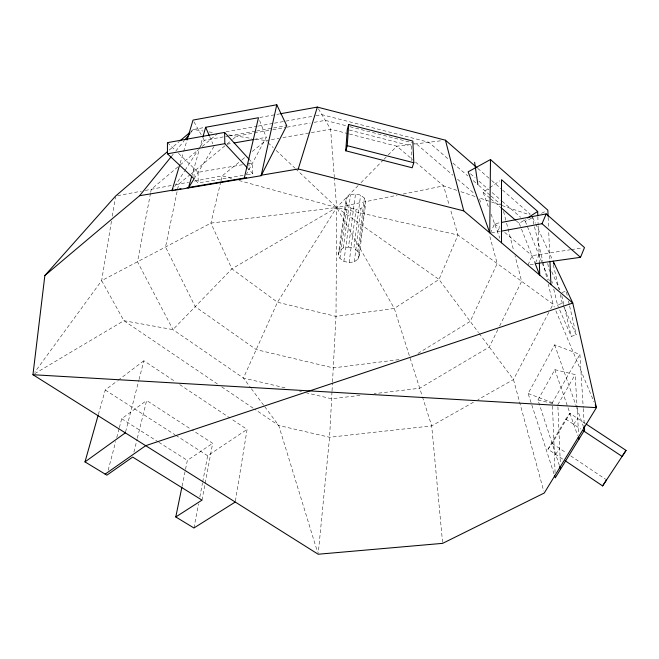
<?xml version="1.0" encoding="UTF-8"?>
<svg xmlns="http://www.w3.org/2000/svg" width="659" height="659" viewBox="0 0 659 659"><rect width="100%" height="100%" fill="white"/><g stroke="black" fill="none" stroke-linecap="round" stroke-linejoin="round"><path stroke-width="0.49" stroke-dasharray="3.29 2.47" d="M331.996 391.808L329.582 437.271L318.272 553.214M332.045 390.812L332.474 382.846M332.523 381.849L335.999 316.402L336.65 207.503L334.377 178.012M359.344 255.264L365.811 201.992L364.361 198.079L360.597 195.113L355.522 193.894L350.522 194.767L346.947 197.486L345.753 201.3L338.347 254.456L339.929 258.386L343.874 261.359L349.138 262.595L354.328 261.763L358.068 259.086L359.344 255.264L357.812 251.31L364.361 198.079M358.068 259.086L364.567 205.789L365.811 201.992M354.328 261.763L360.984 208.466L364.567 205.789M357.812 251.31L353.85 248.295L360.597 195.113M349.138 262.595L356.033 209.315L360.984 208.466M338.347 254.456L339.574 250.618L343.298 247.891L348.529 247.034L355.522 193.894M343.874 261.359L351.008 208.12L347.252 205.188L345.753 201.3M343.298 247.891L350.522 194.767M339.574 250.618L346.947 197.486M339.929 258.386L347.252 205.188M235.411 501.029L247.084 429.413L230.881 418.63M111.445 221.226L101.659 280.643L34.754 372.244M112.277 216.193L115.432 197.057M202 500.123L204.99 484.184M205.18 483.187L212.659 443.334L192.09 429.981M150.499 193.326L137.5 261.771L172.946 329.615L243.435 378.052L250.733 387.863M150.689 192.313L151.265 189.298L179.495 165.574M193.944 527.983L198.507 503.913M199.842 496.886L202.511 482.849M202.7 481.844L207.651 455.764L247.084 429.413M182.082 486.194L185.327 470.312M185.533 469.315L187.362 460.386L212.659 443.334M220.79 181.76L210.896 223.113L231.902 268.864L277.488 302.25L335.999 316.402L394.304 308.445L439.009 279.441L457.98 235.032L450.468 209.471M221.02 180.772L222.198 175.854L241.202 160.458M133.917 452.115L137.097 439.215M137.344 438.219L146.652 400.491L191.234 429.421M125.581 431.867L138.785 380.498M139.041 379.51L143.868 360.745L174.577 381.174M108.175 470.213L115.712 441.497M116.758 437.543L119.098 428.63M119.361 427.642L121.701 418.729L146.652 400.491M98.323 414.635L105.259 390.021L117.327 380.869M191.612 176.719L202.593 138.036M180.146 163.251L183.367 152.46M183.655 151.479L187.164 139.7M411.891 160.837L411.274 145.968L411.9 144.008M535.602 262.776L539.078 254.58M528.057 264.992L532.035 255.667L570.365 249.753M497.323 231.877L499.884 226.103M490.395 233.146L494.579 223.755L501.507 222.437M497.817 329.698L489.275 347.038L419.717 388.25L374.147 393.695M499.613 326.048L521.631 281.327L515.017 255.741M548.807 312.391L513.46 379.551L477.907 399.692M550.718 308.766L553.107 304.227L548.321 284.301M246.079 174.989L266.277 137.303L259.597 120.515M554.03 473.953L528.131 393.497L554.656 344.846L579.912 354.451L583.207 407.517M559.376 465.476L537.95 399.997L554.837 369.666L575.192 374.592L578.618 434.306M555.076 472.684L552.357 402.756L579.912 354.451M557.819 404.741L575.192 374.592M562.629 459.043L547.975 449.191L565.743 419.091L569.953 413.366L585.34 423.531M547.975 449.191L552.168 443.449L569.953 413.366M194.092 178.77L214.01 146.512M174.693 186.456L184.561 171.068M185.105 170.22L198.26 149.7M200.451 146.282L204.29 140.301L228.409 136.009M555.537 454.273L559.697 448.499M573.536 424.256L577.712 418.498M171.917 155.837L173.21 154.239M175.796 151.051L184.207 140.68M190.031 133.497L193.268 129.51L204.364 127.5M358.142 185.616L336.65 207.503L277.488 302.25L243.435 378.052L285.52 387.945M361.008 182.691L383.217 160.071M383.933 159.346L387.517 155.697M388.233 154.964L396.833 146.207L413.382 144.164M169.19 150.137L179.289 141.487M190.937 131.503L193.268 129.51L203.129 131.017M180.278 164.907L198.318 149.75M202.239 146.455L217.141 133.934M190.418 174.38L178.671 184.1L165.524 247.01L195.221 306.666L256.211 349.599L333.265 367.903L399.024 359.625M191.201 173.729L226.424 144.552M227.207 143.909L231.902 140.021M232.685 139.37L236.597 136.125L271.887 129.856M242.001 159.824L245.164 157.254M252.29 151.479L265.758 140.581L278.93 138.266M118.126 380.259L143.868 360.745M488.319 206.564L483.105 192.23L488.962 188.243M489.794 187.675L499.827 180.83M516.178 220.773L519.251 223.426L525.956 219.068M417.987 353.422L470.205 321.394L497.207 263.559L489.464 235.139M34.713 373.669L123.876 320.694L172.946 329.615L231.902 268.864L336.65 207.503L397.146 195.262M473.467 402.212L431.694 425.879L329.582 437.271L278.732 425.475L254.909 409.354M523.732 219.974L525.281 221.309L533.403 217.297M541.525 213.285L546.031 211.061M561.954 292.489L566.213 291.13M553.766 289.128L557.506 304.878L562.308 303.354L576.213 334.846L571.254 336.411L558.717 307.662M403.201 194.034L443.532 185.871L457.074 190.426M117.574 195.682L141.356 191.176M145.318 190.418L171.818 185.401M175.739 184.66L188.565 182.23M194.504 181.101L222.198 175.854L233.055 178.853M491.383 232.965L501.515 231.12M259.844 117.475L279.012 114.015M226.004 131.833L257.298 126.231M258.303 126.05L273.444 123.34M274.457 123.159L314.829 115.935M315.842 115.753L321.897 114.666L428.836 142.262L449.084 159.766M229.414 135.828L255.552 131.174M256.557 130.993L286.714 125.63M272.892 129.683L285.998 127.352M287.011 127.171L310.2 123.052M314.228 122.335L325.315 120.366L349.056 126.479M227.075 144.214L232.1 143.324M254.217 139.428L266.277 137.303M282.983 137.558L330.62 129.189L348.405 133.761M178.49 153.366L198.071 172.328L242.421 164.725M248.476 163.687L252.504 162.995L252.801 173.737L244.711 175.105M195.459 180.377L198.194 182.971L243.706 175.278M571.378 249.596L582.482 247.883M530.067 264.696L534.095 264.111M414.354 144.049L440.566 140.812M359.979 395.392L331.625 398.777L306.567 392.888M209.051 131.924L213.986 132.673M228.739 134.93L251.68 138.431M255.7 139.049L265.758 140.581L267.249 141.99M348.529 247.034L353.85 248.295M299.557 391.24L301.558 391.71M351.008 208.12L356.033 209.315M537.95 399.997L552.852 403.555M350.044 126.734L416.299 143.802L452.865 175.195M349.237 130.004L411.274 145.968M349.394 134.016L396.833 146.207L412.402 159.429M238.97 180.492L336.65 207.503L457.98 235.032L553.107 304.227L554.301 307.061M460.938 191.72L477.38 197.255M500.14 204.9L479.315 197.898L480.65 202.799M502.034 205.542L529.885 214.908M528.131 393.497L552.357 402.756M121.701 418.729L157.987 441.744M158.852 442.296L187.362 460.386M105.259 390.021L174.956 434.767M175.813 435.319L207.651 455.764M565.743 419.091L580.752 429.034M179.693 384.576L230.024 418.061M552.168 443.449L566.509 453.062M570.768 455.921L605.695 479.34M217.47 384.024L123.876 320.694L101.659 280.643L210.896 223.113L336.65 207.503L439.009 279.441L478.549 332.614M221.729 386.899L254.061 408.778M415.516 162.073L443.532 185.871L449.314 205.534M494.579 223.755L500.041 228.409M504.728 232.405L532.035 255.667M457.535 179.199L474.645 193.894M483.105 192.23L490.024 198.211M490.798 198.87L500.024 206.835M452.972 163.127L467.766 175.92M473.22 180.632L477.89 184.668M478.673 185.344L490.354 195.443M491.128 196.118L501.252 204.867M470.477 173.811L475.106 177.823M478.969 181.176L489.003 189.866M492.092 192.543L501.351 200.575M502.125 201.242L520.651 217.297M477.841 168.465L490.947 179.899M491.713 180.574L501.738 189.314M502.504 189.99L530.264 214.208M267.991 142.698L273.221 147.624M276.203 150.441L294.861 168.053M295.603 168.762L336.65 207.503L394.304 308.445L422.172 395.968M167.427 142.649L175.541 150.507M246.812 167.295L252.801 173.737M248.781 158.918L252.504 162.995M479.142 333.413L513.46 379.551L543.716 491.054M251.343 388.678L264.127 405.853M264.737 406.669L278.732 425.475L317.572 552.267M318.355 108.768L330.62 129.189L334.302 176.991M193.993 121.833L202.329 136.784M202.815 137.665L204.29 140.301M532.678 217.412L535.289 222.997M535.726 223.928L552.728 260.231M551.715 271.648L559.878 290.001M557.506 304.878L558.313 306.74M209.628 136.429L212.816 143.769M555.883 310.842L594.064 402.015M525.281 221.309L541.739 261.911M542.118 262.85L549.392 280.792M519.251 223.426L521.129 228.171M521.508 229.118L535.215 263.691M491.103 214.208L499.851 238.237M554.656 344.846L576.427 406.751M576.773 407.723L583.24 426.101M554.837 369.666L577.622 435.55M422.477 396.932L431.694 425.879L442.551 542.332M503.558 211.448L506.359 222.272M506.614 223.261L513.74 250.815M531.805 215.551L542.818 261.384M543.057 262.381L547.365 280.314M547.687 263.518L549.557 271.401M551.896 281.245L552.357 283.213M561.798 295.734L564.335 306.649M564.565 307.638L571.254 336.411M553.329 264.893L559.087 289.548M560.241 294.482L562.308 303.354M566.443 292.126L567.35 296.097M568.486 301.072L569.392 305.043M569.623 306.04L576.213 334.846M583.264 408.539L584.22 423.844M557.909 406.776L560.372 464.233M548.131 217.297L548.519 226.474M548.766 232.586L549.911 260.107M537.843 216.572L538.115 224.793M538.148 225.815L539.359 263.336M248.888 162.74L249.077 169.725M198.071 172.328L198.194 182.971M193.985 168.366L194.076 176.876"/><path stroke-width="0.99" d="M490.485 159.544L489.752 232.849L468.162 171.81L490.485 159.544L547.843 210.163L548.09 216.284M345.753 150.796L347.235 145.688L348.71 124.526L412.839 141.059L413.803 162.732L412.172 167.773L345.753 150.796L347.268 129.493L348.71 124.526M553.165 261.162L572.778 303.049L596.42 407.649L544.252 493.023L442.65 543.354L318.173 554.235L32.95 374.716L44.853 275.544L115.597 196.053L167.633 151.471M235.247 502.043L193.944 527.983L175.78 516.969L181.876 487.19M179.561 165.22L171.958 190.731L261.137 175.714L276.772 104.765L193.021 120.078L187.164 139.7M244.159 178.573L258.476 117.722L205.649 127.269L202.873 137.056M175.78 516.969L202 500.123L132.69 457.082L106.873 475.164L84.995 461.893L98.043 415.615M191.612 176.719L188.416 187.955L194.092 178.77L167.46 153.802L167.427 142.649L224.604 132.418L248.781 158.918M260.857 175.286L298.255 168.984L317.341 107.087L445.459 140.21L477.067 167.79M539.359 263.336L539.746 275.116L535.215 263.691L580.513 257.323L584.5 247.57L546.229 213.895L501.507 222.437M501.515 231.12L542.019 223.714L546.229 213.895M261.137 175.714L286.714 125.63L276.772 104.765M584.344 425.887L584.599 429.965L555.273 477.833L554.656 475.889M171.958 190.731L173.053 189.018M565.175 460.756L602.598 485.914L606.552 479.909M586.189 424.091L626.05 450.41L622.096 456.423L583.281 430.714M602.598 485.914L626.05 450.41M44.853 275.544L139.576 195.723L171.274 156.636M184.858 139.881L189.388 134.296M180.064 140.82L189.38 132.838M84.995 461.893L125.325 432.856M105.152 474.126L145.688 445.673L572.778 303.049L463.763 210.88L298.255 168.984M527.628 217.981L537.678 211.432L501.499 179.693L501.515 242.792M280.017 113.826L317.341 107.087M167.46 153.802L224.826 143.67L246.812 167.295M234.118 142.97L253.213 139.601M139.576 195.723L172.93 190.105M174.948 189.759L176.966 189.421M178.993 189.084L181.011 188.738M187.074 187.716L246.705 177.666M32.95 374.716L596.42 407.649L595.242 404.832M347.235 145.688L413.803 162.732M500.791 207.503L515.404 220.114M542.019 223.714L580.513 257.323M553.412 262.719L554.244 264.547M205.649 127.269L209.232 135.515M583.577 427.065L584.599 429.965M578.264 437.403L578.907 439.256L578.791 437.279M559.68 466.399L560.587 469.167M445.459 140.21L463.763 210.88M474.62 162.271L477.882 184.569M549.952 261.129L550.924 284.564M537.678 211.432L537.81 215.542M224.604 132.418L224.826 143.67"/></g></svg>
